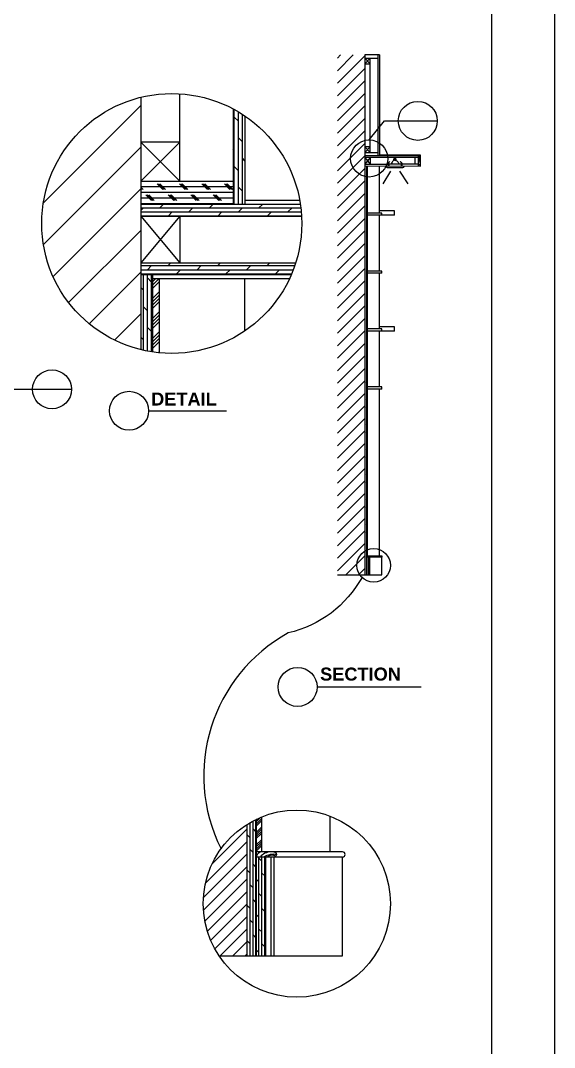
# Model space of a CAD drawing. Header units: inches. Extents: x 6.7 to 49.2, y 11 to 35.8.
# Drawn here: x 46.34 to 49.21, y 15.52 to 21.06 of the extents above; entities that cross this region are included whole.
import ezdxf

# ---------------------------------------------------------------- set-up
doc = ezdxf.new("R2010")
doc.units = ezdxf.units.IN
doc.header["$MEASUREMENT"] = 0
for name, color, linetype in [('02', 2, 'Continuous'), ('1', 1, 'Continuous'), ('4', 4, 'Continuous'), ('8', 8, 'Continuous'), ('kadrbm', 4, 'Continuous')]:
    doc.layers.add(name, color=color, linetype=linetype)
doc.styles.add('HT', font='swisseb.ttf')
pattern_1 = [(90, (-18.389193, 14.605336), (-0.015875, 1e-18), []), (135, (-18.389193, 14.605336), (-0.031749978, -0.031749978), [0.02245065, -0.04490125])]
pattern_2 = [(45, (28.98745, 17.85442), (-0.0673519, 0.0673519), []), (45, (29.0099, 17.85442), (-0.0673519, 0.0673519), []), (45, (29.03235, 17.85442), (-0.0673519, 0.0673519), []), (45, (29.0548, 17.85442), (-0.0673519, 0.0673519), [])]
pattern_3 = [(0, (-15.410746, 20.40208), (0, 0.022225), []), (45, (-15.410746, 20.40208), (-0.04444997, 0.04444997), [0.03143091, -0.06286175])]
pattern_4 = [(90, (-15.410746, 20.40208), (-0.022225, 1e-18), []), (135, (-15.410746, 20.40208), (-0.04444997, -0.04444997), [0.03143091, -0.06286175])]

# ---------------------------------------------------------------- blocks, each defined once
blk = doc.blocks.new('kadrbm')
at = {"layer": 'kadrbm', "color": 4}
blk.add_lwpolyline([(0, 0), (0, 24.7972), (21, 24.7972), (21, 0), (0, 0)], close=True, dxfattribs=at)
blk.add_lwpolyline([(20.6631, 0.3257), (20.6631, 24.4603), (0.3369, 24.4603), (0.3369, 0.3257), (20.6631, 0.3257)], dxfattribs=at)

msp = doc.modelspace()

# ---------------------------------------------------------------- hatches: boundary and pattern name
at = {"layer": '8'}
h = msp.add_hatch(dxfattribs=at)
h.set_pattern_fill('ANSI31', color=256, scale=0.015, style=0)
h.set_pattern_definition([(45, (-18.273247, 14.683423), (-0.03367596, 0.03367596), [])])
h.paths.add_polyline_path([(48.1884, 20.87), (48.0411, 20.87), (48.0411, 18.07), (48.1884, 18.07)])
h = msp.add_hatch(dxfattribs=at)
h.set_pattern_fill('ANSI31', color=256, scale=0.05, style=0)
h.set_pattern_definition([(45, (-15.10173, 20.25271), (-0.1122532, 0.1122532), [])])
h.paths.add_polyline_path([(46.9833, 19.2824), (46.9833, 20.6422, 0.345459), (46.4499, 19.9623, 0.345459)])
h = msp.add_hatch(dxfattribs=at)
h.set_pattern_fill('DOLMIT', color=256, scale=0.0035, angle=90, style=0)
h.set_pattern_definition(pattern_4)
h.paths.add_polyline_path([(47.5433, 20.5413, 0.026317), (47.4803, 20.5794), (47.4803, 20.0646), (47.5433, 20.0646), (47.5433, 20.0856)])
h = msp.add_hatch(dxfattribs=at)
h.set_pattern_fill('CORK', color=256, scale=0.0095, style=0)
h.set_pattern_definition([(0, (-15.410746, 20.40208), (0, 0.0301625), []), (135, (-15.395665, 20.387), (-0.06032503, -0.06032503), [0.04265624, -0.04265624]), (135, (-15.38812, 20.387), (-0.06032503, -0.06032503), [0.04265624, -0.04265624]), (135, (-15.38058, 20.387), (-0.06032503, -0.06032503), [0.04265624, -0.04265624])])
h.paths.add_polyline_path([(47.4803, 20.0646), (47.4803, 20.1906), (46.9833, 20.1906), (46.9833, 20.0646)])
h = msp.add_hatch(dxfattribs=at)
h.set_pattern_fill('DOLMIT', color=256, scale=0.0035, style=0)
h.set_pattern_definition(pattern_3)
h.paths.add_polyline_path([(46.9833, 20.0646), (46.9833, 20.0016), (47.8488, 20.0016, 0.022628), (47.8424, 20.0646), (47.4803, 20.0646)])
h = msp.add_hatch(dxfattribs=at)
h.set_pattern_fill('DOLMIT', color=256, scale=0.0035, style=0)
h.set_pattern_definition(pattern_3)
h.paths.add_polyline_path([(47.7933, 19.6866, 0.024026), (47.8168, 19.7496), (46.9833, 19.7496), (46.9833, 19.6866)])
h = msp.add_hatch(dxfattribs=at)
h.set_pattern_fill('DOLMIT', color=256, scale=0.0035, angle=90, style=0)
h.set_pattern_definition(pattern_4)
h.paths.add_polyline_path([(47.0463, 19.6866), (46.9833, 19.6866), (46.9833, 19.2824, 0.022944), (47.0463, 19.27)])
h = msp.add_hatch(dxfattribs=at)
h.set_pattern_fill('ANSI34', color=256, scale=0.004, style=0)
h.set_pattern_definition([(45, (-15.10173, 20.12816), (-0.05388154, 0.05388154), []), (45, (-15.08377, 20.12816), (-0.05388154, 0.05388154), []), (45, (-15.06581, 20.12816), (-0.05388154, 0.05388154), []), (45, (-15.04785, 20.12816), (-0.05388154, 0.05388154), [])])
h.paths.add_polyline_path([(47.0813, 19.6656), (47.0463, 19.6656), (47.0463, 19.27, 0.012598), (47.0813, 19.2656)])
h = msp.add_hatch(dxfattribs=at)
h.set_pattern_fill('ANSI34', color=256, scale=0.005, style=0)
h.set_pattern_definition(pattern_2)
h.paths.add_polyline_path([(48.2024, 19.1439), (48.1974, 19.1439), (48.1974, 18.6516), (48.2024, 18.6516)])
h = msp.add_hatch(dxfattribs=at)
h.set_pattern_fill('ANSI34', color=256, scale=0.005, style=0)
h.set_pattern_definition(pattern_2)
h.paths.add_polyline_path([(48.2024, 18.6516), (48.1974, 18.6516), (48.1974, 18.213), (48.2024, 18.213)])
h = msp.add_hatch(dxfattribs=at)
h.set_pattern_fill('ANSI34', color=256, scale=0.0025, style=0)
h.set_pattern_definition([(45, (-18.389193, 14.605336), (-0.03367596, 0.03367596), []), (45, (-18.377967, 14.605336), (-0.03367596, 0.03367596), []), (45, (-18.36674, 14.605336), (-0.03367596, 0.03367596), []), (45, (-18.355517, 14.605336), (-0.03367596, 0.03367596), [])])
h.paths.add_polyline_path([(47.6041, 16.5766), (47.6321, 16.5766), (47.6321, 16.7642, 0.015206), (47.6041, 16.7518)])
h = msp.add_hatch(dxfattribs=at)
h.set_pattern_fill('ANSI31', color=256, scale=0.015, style=0)
h.set_pattern_definition([(45, (-18.389193, 14.605336), (-0.03367596, 0.03367596), [])])
h.paths.add_polyline_path([(47.319, 16.2978, 0.149048), (47.4047, 16.0166), (47.5537, 16.0166), (47.5537, 16.7238, 0.257274)])
h = msp.add_hatch(dxfattribs=at)
h.set_pattern_fill('DOLMIT', color=256, scale=0.0025, angle=90, style=0)
h.set_pattern_definition(pattern_1)
h.paths.add_polyline_path([(47.5537, 16.0166), (47.6041, 16.0166), (47.6041, 16.7518, 0.02861), (47.5537, 16.7238)])
h = msp.add_hatch(dxfattribs=at)
h.set_pattern_fill('DOLMIT', color=256, scale=0.0025, angle=90, style=0)
h.set_pattern_definition(pattern_1)
h.paths.add_polyline_path([(47.6041, 16.0166), (47.6545, 16.0166), (47.6545, 16.5486), (47.6041, 16.5486)])

# ---------------------------------------------------------------- linework, layer by layer
at = {"layer": '02'}
for p, q in [((48.2594, 20.87), (48.2594, 20.327)), ((48.2684, 20.87), (48.2684, 20.327)), ((48.1884, 20.852), (48.2594, 20.852)), ((48.1884, 20.822), (48.2184, 20.852)), ((48.2184, 20.822), (48.1884, 20.852)), ((47.4803, 20.5794), (47.4803, 20.0646)), ((47.5433, 20.5413), (47.5433, 20.0646)), ((46.9833, 20.4006), (47.1933, 20.1906)), ((47.1933, 20.4006), (46.9833, 20.1906)), ((48.2184, 20.375), (48.1884, 20.345)), ((48.1884, 20.375), (48.2184, 20.345)), ((48.1884, 20.345), (48.2594, 20.345)), ((48.4784, 20.327), (48.1884, 20.327)), ((48.4784, 20.318), (48.1884, 20.318)), ((48.2184, 20.318), (48.1884, 20.282)), ((48.1884, 20.318), (48.2184, 20.282)), ((48.2184, 20.318), (48.2184, 20.282)), ((48.3445, 20.3009), (48.3445, 20.3101)), ((48.3445, 20.3101), (48.3585, 20.3101)), ((48.3585, 20.3009), (48.3585, 20.3101)), ((48.4604, 20.282), (48.4604, 20.318)), ((48.4784, 20.27), (48.4784, 20.33)), ((48.1884, 20.282), (48.315, 20.282)), ((48.1884, 20.273), (48.4884, 20.27)), ((48.1974, 20.273), (48.1974, 18.07)), ((48.315, 20.2821), (48.315, 20.27)), ((48.319, 20.282), (48.319, 20.2725)), ((48.4784, 20.282), (48.319, 20.282)), ((48.388, 20.2821), (48.388, 20.27)), ((48.3274, 20.2443), (48.286, 20.1764)), ((48.3756, 20.2443), (48.421, 20.1758)), ((46.9833, 20.1906), (47.4803, 20.1906)), ((47.8424, 20.0646), (46.9833, 20.0646)), ((46.9833, 20.0016), (47.1933, 19.7496)), ((47.1933, 20.0016), (46.9833, 19.7496)), ((47.8488, 20.0016), (46.9833, 20.0016)), ((47.1933, 20.0016), (47.1933, 19.7496)), ((48.2804, 20.018), (48.2024, 20.018)), ((48.3484, 20.006), (48.2024, 20.006)), ((46.9833, 19.7496), (47.8168, 19.7496)), ((48.2804, 19.706), (48.2024, 19.706)), ((46.9833, 19.6866), (47.7933, 19.6866)), ((47.0463, 19.6866), (47.0463, 19.27)), ((47.0463, 19.6656), (47.7811, 19.6656)), ((47.5433, 19.3833), (47.5433, 19.6656)), ((48.2804, 19.694), (48.2024, 19.694)), ((48.2804, 19.394), (48.2024, 19.394)), ((48.3484, 19.382), (48.2024, 19.382)), ((42.229, 19.0687), (46.6104, 19.0687)), ((48.2804, 19.082), (48.2024, 19.082)), ((48.2804, 19.07), (48.2024, 19.07)), ((47.0249, 18.9531), (47.4449, 18.9531)), ((48.2804, 18.17), (48.1974, 18.17)), ((48.2804, 18.165), (48.1974, 18.165)), ((48.2064, 18.165), (48.2064, 18.07)), ((48.2114, 18.165), (48.2114, 18.07)), ((47.9321, 17.4652), (48.4921, 17.4652)), ((47.6041, 16.7518), (47.6041, 16.0166)), ((48.0689, 16.5766), (47.6041, 16.5766)), ((48.0689, 16.5486), (47.6041, 16.5486)), ((47.6545, 16.5486), (47.6545, 16.0166)), ((47.6825, 16.5486), (47.6825, 16.0166))]:
    msp.add_line(p, q, dxfattribs=at)
for points in [[(48.1884, 20.822), (48.2184, 20.822)], [(48.2184, 20.345), (48.2184, 20.852)], [(47.1933, 20.1906), (47.1933, 20.6609)], [(48.2122, 20.4124), (48.2951, 20.5149), (48.5791, 20.5149)], [(47.1933, 20.4006), (46.9833, 20.4006)], [(48.2184, 20.375), (48.1884, 20.375)], [(48.2024, 20.27), (48.2024, 18.17)], [(48.3484, 20.006), (48.3484, 20.03), (48.2684, 20.03)], [(48.3484, 19.382), (48.3484, 19.406), (48.2684, 19.406)]]:
    msp.add_lwpolyline(points, dxfattribs=at)
for points in [[(48.3485, 20.3101), (48.3485, 20.3142, -1.012643), (48.3501, 20.3142), (48.3501, 20.3101)], [(48.3545, 20.3101), (48.3545, 20.3142, 1.012643), (48.3529, 20.3142), (48.3529, 20.3101)], [(48.3241, 20.2955), (48.3227, 20.2955, 0.264232), (48.315, 20.2821)], [(48.315, 20.2747, 0.448676), (48.319, 20.2725, -0.297221), (48.3158, 20.2748), (48.3158, 20.2821)], [(48.3515, 20.3029, 0.22106), (48.3354, 20.2931, 0.179358), (48.3323, 20.282)], [(48.3515, 20.3029, -0.22106), (48.3676, 20.2931, -0.179358), (48.3707, 20.282)], [(48.3789, 20.2955), (48.3803, 20.2955, -0.264232), (48.388, 20.2821)], [(48.388, 20.2747, -0.448676), (48.384, 20.2725, 0.297221), (48.3872, 20.2748), (48.3872, 20.2821)], [(48.2144, 18.17, -1), (48.2144, 18.165), (48.2144, 18.07)], [(48.1738, 18.0556, -0.212624), (47.777, 17.7559, 0.402812), (47.4149, 16.5936)]]:
    msp.add_lwpolyline(points, format="xyb", dxfattribs=at)
for centre, radius in [((47.1499, 19.9623), 0.7), ((48.4741, 20.5149), 0.105), ((48.2122, 20.3124), 0.1), ((46.5054, 19.0687), 0.105), ((46.9199, 18.9531), 0.105), ((48.2365, 18.1202), 0.09), ((47.8271, 17.4652), 0.105), ((47.823, 16.2978), 0.504)]:
    msp.add_circle(centre, radius, dxfattribs=at)
for centre, radius, start, end in [((48.3566, 20.3367), 0.1282, 341.8432, 356.9999), ((48.6036, 20.229), 0.1393, 145.7727, 153.978), ((48.3308, 20.2822), 0.0149, 116.6454, 180.1673), ((48.3722, 20.2822), 0.0149, 359.8327, 63.3546), ((48.5217, 20.2416), 0.0544, 127.7778, 142.805), ((48.2034, 18.1637), 0.00632, 91.625, 159.8767), ((48.2117, 18.1565), 0.0135, 90.1641, 140.9895), ((48.2116, 18.1574), 0.01, 60.5867, 130.576), ((48.2128, 18.1601), 0.00671, 58.8261, 132.8874), ((47.6374, 16.5412), 0.0354, 91.625, 159.8767), ((47.684, 16.5011), 0.0754, 90.1641, 140.9895), ((47.6961, 16.4755), 0.0881, 78.7166, 123.9811), ((47.6903, 16.5211), 0.0376, 58.8261, 132.8874)]:
    msp.add_arc(centre, radius, start, end, dxfattribs=at)
at = {"layer": '1'}
for p, q in [((48.1884, 20.87), (48.1884, 18.07)), ((46.9833, 20.6422), (46.9833, 19.2824)), ((48.0411, 18.07), (48.2804, 18.07)), ((47.5537, 16.7238), (47.5537, 16.0166)), ((47.4047, 16.0166), (48.0689, 16.0166))]:
    msp.add_line(p, q, dxfattribs=at)
at = {"layer": '4'}
msp.add_line((47.8389, 20.0856), (47.5433, 20.0856), dxfattribs=at)
for points in [[(48.2684, 20.87), (48.1884, 20.87)], [(48.4884, 20.27), (48.4884, 20.33), (48.2684, 20.33)], [(48.2684, 20.018), (48.2684, 20.27)], [(48.2684, 19.706), (48.2684, 20.006)], [(48.2804, 20.006), (48.2804, 20.018)], [(48.2804, 19.694), (48.2804, 19.706)], [(47.0813, 19.6656), (47.0813, 19.2656)], [(48.2684, 19.394), (48.2684, 19.694)], [(48.2684, 19.082), (48.2684, 19.382)], [(48.2804, 19.382), (48.2804, 19.394)], [(48.2684, 18.17), (48.2684, 19.07)], [(48.2804, 19.07), (48.2804, 19.082)], [(47.6321, 16.7642), (47.6321, 16.5766)], [(48.0017, 16.5766), (48.0017, 16.769)]]:
    msp.add_lwpolyline(points, dxfattribs=at)
for points in [[(48.3024, 20.27, 0.213509), (48.3088, 20.2636), (48.3942, 20.2636, 0.213509), (48.4006, 20.27)], [(48.2804, 18.07), (48.2804, 18.165, 1), (48.2804, 18.17)], [(47.6993, 16.5766, -1), (47.6993, 16.5486), (47.6993, 16.0166)], [(48.0689, 16.0166), (48.0689, 16.5486, 1), (48.0689, 16.5766)]]:
    msp.add_lwpolyline(points, format="xyb", dxfattribs=at)

# ---------------------------------------------------------------- block references
at = {"layer": 'kadrbm'}
msp.add_blockref('kadrbm', (28.2096, 11.046), dxfattribs=at)

# ---------------------------------------------------------------- texts
at = {"layer": '02', "style": 'HT'}
for s, p in [('DETAIL', (47.0389, 18.9814)), ('SECTION', (47.9484, 17.4995))]:
    msp.add_text(s, height=0.07, dxfattribs=at).set_placement(p)

doc.saveas('drawing.dxf')
